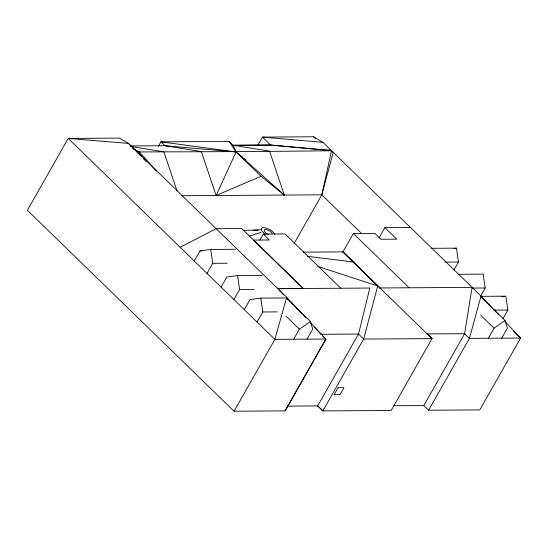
<?xml version="1.0" encoding="UTF-8"?>
<svg xmlns="http://www.w3.org/2000/svg" width="548" height="548" viewBox="0 0 548 548"><rect width="100%" height="100%" fill="white"/><g stroke="black" fill="none" stroke-linecap="round" stroke-linejoin="round"><path stroke-width="0.82" d="M294.023 243.723L321.799 194.828L331.547 150.734L331.218 150.405L270.602 145.049L233.119 145.288L229.119 141.405L160.913 141.843L158.386 146.289M287.118 406.109L317.682 405.91L358.502 334.054L369.838 288.043L277.802 288.652L283.624 294.838M301.893 313.49L286.7 297.29L128.431 143.398L68.219 138.439L274.863 339.356L326.033 339.027L285.213 410.884L234.044 411.219L27.4 210.295L68.219 138.439L119.375 138.103L128.431 143.398L141.829 156.701L138.904 153.604L139.356 151.926C203.431 151.782 267.479 151.556 331.547 150.734L333.239 152.365L321.799 194.828L361.577 233.503M303.441 252.155L342.911 251.895L377.716 285.953L363.653 339.061L322.834 410.918L317.682 405.91M257.827 145.275L262.458 137.116L313.607 136.781L322.916 142.329L481.028 296.064L469.43 338.376L428.611 410.233L423.803 405.561L394.012 405.753M129.992 145.932L164.886 145.706L201.315 151.563L216.111 195.513L236.065 151.974L233.119 145.288L270.575 145.062L331.547 150.734L328.553 150.022M194.252 260.978L199.972 250.909L210.706 249.45L235.428 249.292M207.014 273.39L212.734 263.321L210.706 249.45M221.125 287.104L226.845 277.035L237.579 275.576L262.3 275.418M259.916 240.01L263.273 234.092L285.022 233.955L340.774 288.234M233.886 299.516L239.606 289.447L237.579 275.576M244.298 309.641L250.018 299.571L260.752 298.112L285.392 297.954M257.06 322.053L262.78 311.983L260.752 298.112M286.33 297.948L286.7 297.29L274.863 339.356L234.044 411.219M322.834 410.918L391.169 410.479L431.988 338.616L342.911 251.895L353.357 233.51L374.866 233.366L380.929 239.271L396.752 239.168L384.874 227.612L379.024 237.907M293.673 339.239L299.393 329.17L310.421 321.464L286.844 298.537M307.031 339.15L312.757 329.081L310.421 321.464M285.015 410.884L325.841 339.027L310.654 322.834M453.991 269.924L458.484 262.013L456.457 248.148L431.728 248.306M480.706 295.906L485.199 287.995L483.172 274.123L458.45 274.288M423.803 405.561L464.622 333.705L472.095 287.378L379.202 287.981M488.337 338.253L494.056 328.184L505.092 320.477L481.274 297.317M502.982 318.676L507.88 310.045L505.852 296.18L481.13 296.338M501.694 338.164L507.421 328.094L505.092 320.477M180.141 247.258L216.165 228.708M216.111 195.513L261.033 176.251L284.316 195.074L269.541 151.138L233.119 145.288M249.011 236.215L261.047 232.318M453.977 248.484L456.457 248.148M501.721 296.735L504.201 296.399M253.08 230.42L258.17 230.126M243.065 230.42L260.93 229.776M277.788 288.673L303.229 288.474L241.689 228.55L216.159 228.715M182.066 195.732L321.799 194.828M384.874 227.612L410.459 227.447M199.972 250.909L201.678 250.895M212.734 263.321L227.228 263.225M444.846 262.102L458.484 262.013M239.606 289.447L254.101 289.351M472.41 288.077L485.199 287.995M493.912 310.134L507.88 310.045M262.78 311.983L277.315 311.887M358.502 334.054L320.97 334.294L314.559 327.512M358.2 333.753L363.653 339.061L431.988 338.616L427.139 333.903L464.622 333.705L469.43 338.376L520.6 338.041L479.781 409.904L428.611 410.233M322.916 142.329L262.451 137.13L270.602 145.049M261.033 176.251L236.065 151.974L164.886 145.706L160.913 141.843L236.065 151.974L284.316 195.074M132.657 148.563L139.356 151.926L136.514 151.399L139.356 151.926L156.427 170.983M139.356 151.926L136.904 151.638L138.911 153.598M307.469 256.361L353.015 261.937M130.753 146.487L163.873 151.81L177.052 190.964M317.621 266.369L377.716 285.953M268.52 234.4L266.472 233.441L264.252 231.277L264.328 229.653L266.657 229.633L270.061 231.242L272.281 233.4M238.729 154.125L242.716 157.351M244.052 158.427L246.045 160.037M313.607 136.781L315.443 138.569M513.462 331.102L520.6 338.041L504.886 321.375M480.617 315.121L494.056 328.184M353.357 233.51L409.109 287.789M342.911 251.895L380.285 288.282M427.18 333.944L431.988 338.616M263.273 234.092L269.342 239.99L253.512 240.106L303.222 288.481M322.799 336.075L325.841 339.027M285.885 316.038L299.393 329.17M317.402 405.547L322.923 410.918M137.911 152.618L138.329 153.029M287.138 298.509L288.303 299.742M291.803 303.448L292.961 304.702M296.475 308.38L297.633 309.634M310.469 323.19L311.634 324.43M481.028 296.064L498.488 314.579M303.058 314.73L305.976 317.847M229.119 141.405L236.065 151.974M265.355 234.126A7.891 3.062 29.6 0 1 263.478 227.619A7.891 3.062 29.6 0 1 274.849 234.167M338.075 387.744L334.143 394.67L340.007 394.629L343.939 387.703L338.075 387.744M146.515 161.66L143.583 158.557L146.494 161.667"/></g></svg>
